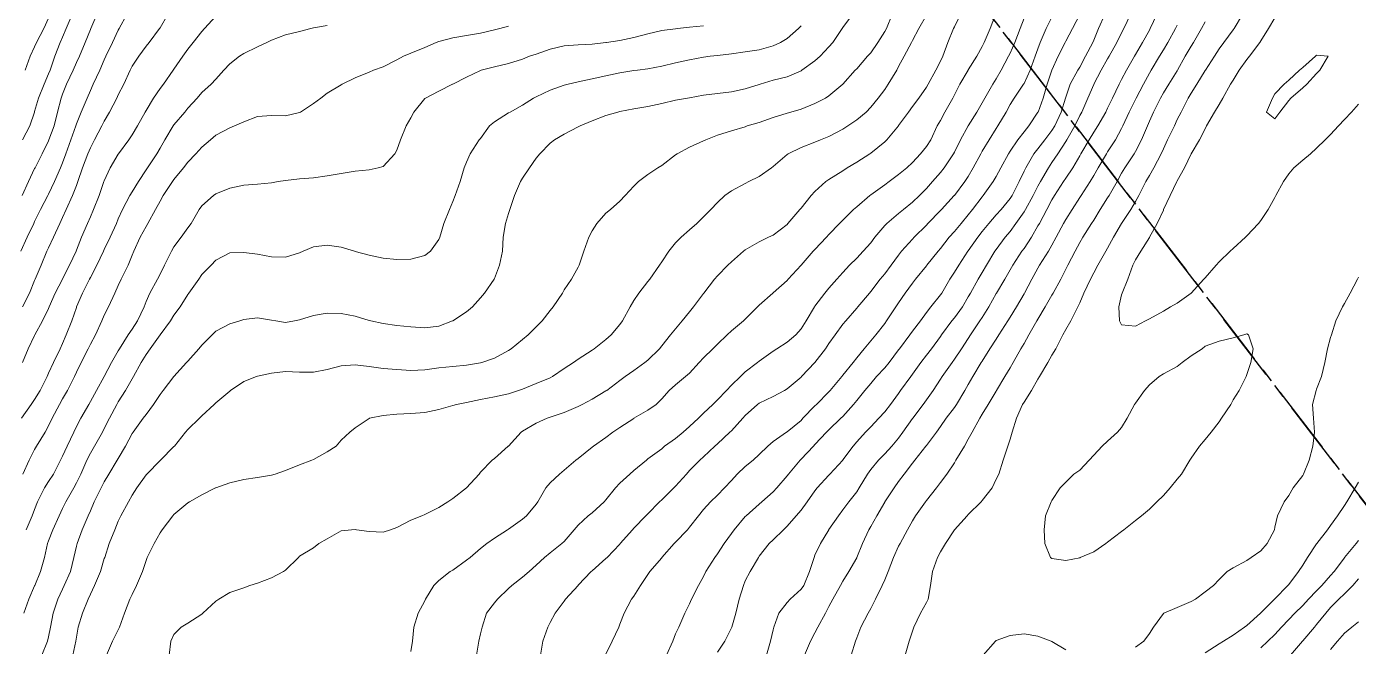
# Model space of a CAD drawing. Header units: centimetres. Extents: x 0 to 642158, y -847 to 649707.
# Drawn here: x 617182.96 to 617230.75, y 620260.06 to 620282.32 of the extents above; entities that cross this region are included whole.
import ezdxf

# ---------------------------------------------------------------- set-up
doc = ezdxf.new("R2010")
doc.units = ezdxf.units.CM
doc.header["$MEASUREMENT"] = 0
doc.linetypes.add('CENTERX2', pattern=[4, 2.5, -0.5, 0.5, -0.5])
doc.layers.add('SPW_parcellaire cadastral', color=7, linetype='CENTERX2', lineweight=25, true_color=0xff0542)
doc.layers.add('WAL_topographie 0.5', color=253, linetype='Continuous', lineweight=20)

msp = doc.modelspace()

# ---------------------------------------------------------------- linework, layer by layer
at = {"layer": 'SPW_parcellaire cadastral'}
for points in [[(617146.257, 620375.609), (617171.917, 620342.183), (617234.747, 620260.301), (617106.707, 620158.882), (617115.103, 620149.589), (617064.759, 620106.478), (617053.863, 620117.239), (616968.009, 620182.814), (616937.386, 620218.037), (616956.282, 620268.99), (616938.408, 620293.768), (616934.252, 620317.224), (616964.517, 620340.941), (617015.701, 620270.757), (617035.118, 620286.317), (617053.068, 620300.715), (617070.714, 620314.879), (617111.129, 620347.351), (617146.257, 620375.609)], [(617171.917, 620342.183), (617188.127, 620354.816), (617257.267, 620270.606), (617248.531, 620260.549), (617234.747, 620260.301), (617171.917, 620342.183)]]:
    msp.add_lwpolyline(points, dxfattribs=at)
at = {"layer": 'WAL_topographie 0.5'}
for points in [[(617186.552, 620282.75), (617186.284, 620282.25), (617186.25, 620282.189), (617186.044, 620281.75), (617185.806, 620281.25), (617185.75, 620281.121), (617185.589, 620280.75), (617185.355, 620280.25), (617185.25, 620280.022), (617185.129, 620279.75), (617184.925, 620279.25), (617184.75, 620278.822), (617184.725, 620278.75), (617184.548, 620278.25), (617184.367, 620277.75), (617184.25, 620277.428), (617184.18, 620277.25), (617183.968, 620276.75), (617183.75, 620276.296), (617183.725, 620276.25), (617183.46, 620275.75), (617183.25, 620275.322), (617183.216, 620275.25), (617182.986, 620274.75), (617182.756, 620274.25)], [(617185.476, 620282.75), (617185.267, 620282.25), (617185.25, 620282.21), (617185.06, 620281.75), (617184.854, 620281.25), (617184.75, 620281.027), (617184.631, 620280.75), (617184.394, 620280.25), (617184.25, 620279.895), (617184.196, 620279.75), (617184.068, 620279.25), (617183.945, 620278.75), (617183.763, 620278.25), (617183.75, 620278.218), (617183.515, 620277.75), (617183.266, 620277.25), (617183.25, 620277.217), (617183.032, 620276.75), (617182.802, 620276.25)], [(617189.75, 620282.691), (617189.342, 620282.25), (617189.25, 620282.142), (617188.939, 620281.75), (617188.75, 620281.512), (617188.563, 620281.25), (617188.25, 620280.793), (617188.222, 620280.75), (617187.868, 620280.25), (617187.75, 620280.094), (617187.511, 620279.75), (617187.25, 620279.305), (617187.219, 620279.25), (617186.942, 620278.75), (617186.75, 620278.427), (617186.635, 620278.25), (617186.259, 620277.75), (617186.25, 620277.737), (617185.964, 620277.25), (617185.75, 620276.784), (617185.738, 620276.75), (617185.56, 620276.25), (617185.359, 620275.75), (617185.25, 620275.488), (617185.147, 620275.25), (617184.936, 620274.75), (617184.75, 620274.286), (617184.735, 620274.25), (617184.505, 620273.75), (617184.25, 620273.257), (617184.246, 620273.25), (617183.989, 620272.75), (617183.773, 620272.25), (617183.75, 620272.197), (617183.537, 620271.75), (617183.262, 620271.25), (617183.25, 620271.226), (617183.023, 620270.75), (617182.809, 620270.25)], [(617184.6, 620282.75), (617184.382, 620282.25), (617184.25, 620281.94), (617184.168, 620281.75), (617183.978, 620281.25), (617183.804, 620280.75), (617183.75, 620280.618), (617183.593, 620280.25), (617183.388, 620279.75), (617183.25, 620279.268), (617183.244, 620279.25), (617183.077, 620278.75), (617182.812, 620278.25)], [(617188.032, 620282.75), (617187.75, 620282.279), (617187.731, 620282.25), (617187.356, 620281.75), (617187.25, 620281.61), (617186.983, 620281.25), (617186.75, 620280.902), (617186.675, 620280.75), (617186.447, 620280.25), (617186.25, 620279.863), (617186.197, 620279.75), (617185.94, 620279.25), (617185.75, 620278.92), (617185.664, 620278.75), (617185.399, 620278.25), (617185.25, 620277.966), (617185.159, 620277.75), (617184.97, 620277.25), (617184.802, 620276.75), (617184.75, 620276.613), (617184.611, 620276.25), (617184.384, 620275.75), (617184.25, 620275.464), (617184.153, 620275.25), (617183.921, 620274.75), (617183.75, 620274.378), (617183.693, 620274.25), (617183.487, 620273.75), (617183.272, 620273.25), (617183.25, 620273.198), (617183.061, 620272.75), (617182.817, 620272.25)], [(617183.75, 620282.62), (617183.577, 620282.25), (617183.319, 620281.75), (617183.25, 620281.59), (617183.095, 620281.25), (617182.907, 620280.75)], [(617212.599, 620282.75), (617212.25, 620282.287), (617212.224, 620282.25), (617211.893, 620281.75), (617211.75, 620281.589), (617211.436, 620281.25), (617211.25, 620281.083), (617210.779, 620280.75), (617210.75, 620280.73), (617210.25, 620280.516), (617209.75, 620280.388), (617209.281, 620280.25), (617209.25, 620280.24), (617208.75, 620280.081), (617208.25, 620279.972), (617207.75, 620279.916), (617207.25, 620279.852), (617206.75, 620279.764), (617206.672, 620279.75), (617206.25, 620279.67), (617205.75, 620279.551), (617205.25, 620279.45), (617204.75, 620279.362), (617204.25, 620279.267), (617204.174, 620279.25), (617203.75, 620279.125), (617203.25, 620278.93), (617202.822, 620278.75), (617202.75, 620278.714), (617202.25, 620278.459), (617201.908, 620278.25), (617201.75, 620278.129), (617201.371, 620277.75), (617201.25, 620277.595), (617201.002, 620277.25), (617200.75, 620276.871), (617200.681, 620276.75), (617200.468, 620276.25), (617200.295, 620275.75), (617200.25, 620275.61), (617200.149, 620275.25), (617200.067, 620274.75), (617200.041, 620274.25), (617199.935, 620273.75), (617199.75, 620273.275), (617199.738, 620273.25), (617199.396, 620272.75), (617199.25, 620272.58), (617198.962, 620272.25), (617198.75, 620272.074), (617198.25, 620271.753), (617198.245, 620271.75), (617197.75, 620271.563), (617197.25, 620271.505), (617196.75, 620271.54), (617196.25, 620271.588), (617195.75, 620271.653), (617195.318, 620271.75), (617195.25, 620271.767), (617194.75, 620271.913), (617194.25, 620272.01), (617193.75, 620272.025), (617193.25, 620271.944), (617192.75, 620271.783), (617192.568, 620271.75), (617192.25, 620271.696), (617191.9, 620271.75), (617191.75, 620271.775), (617191.25, 620271.859), (617190.75, 620271.794), (617190.608, 620271.75), (617190.25, 620271.643), (617189.75, 620271.378), (617189.624, 620271.25), (617189.25, 620270.878), (617189.138, 620270.75), (617188.75, 620270.304), (617188.701, 620270.25), (617188.25, 620269.753), (617188.248, 620269.75), (617187.856, 620269.25), (617187.75, 620269.106), (617187.517, 620268.75), (617187.25, 620268.39), (617187.148, 620268.25), (617186.783, 620267.75), (617186.75, 620267.702), (617186.511, 620267.25), (617186.25, 620266.812), (617186.215, 620266.75), (617185.914, 620266.25), (617185.75, 620265.972), (617185.634, 620265.75), (617185.39, 620265.25), (617185.25, 620264.924), (617185.176, 620264.75), (617184.958, 620264.25), (617184.77, 620263.75), (617184.75, 620263.661), (617184.661, 620263.25), (617184.532, 620262.75), (617184.312, 620262.25), (617184.25, 620262.117), (617184.082, 620261.75), (617183.912, 620261.25), (617183.819, 620260.75), (617183.75, 620260.404), (617183.715, 620260.25), (617183.506, 620259.75)], [(617214.014, 620282.75), (617213.81, 620282.25), (617213.75, 620282.137), (617213.507, 620281.75), (617213.25, 620281.379), (617213.136, 620281.25), (617212.75, 620280.806), (617212.697, 620280.75), (617212.252, 620280.25), (617212.25, 620280.248), (617211.75, 620279.835), (617211.622, 620279.75), (617211.25, 620279.558), (617210.75, 620279.358), (617210.382, 620279.25), (617210.25, 620279.211), (617209.75, 620279.059), (617209.25, 620278.878), (617208.818, 620278.75), (617208.75, 620278.719), (617208.25, 620278.575), (617207.75, 620278.413), (617207.338, 620278.25), (617207.25, 620278.21), (617206.75, 620277.992), (617206.309, 620277.75), (617206.25, 620277.707), (617205.75, 620277.327), (617205.616, 620277.25), (617205.25, 620277.002), (617204.915, 620276.75), (617204.75, 620276.588), (617204.443, 620276.25), (617204.25, 620276.052), (617203.912, 620275.75), (617203.75, 620275.618), (617203.423, 620275.25), (617203.25, 620274.982), (617203.13, 620274.75), (617202.956, 620274.25), (617202.788, 620273.75), (617202.75, 620273.674), (617202.517, 620273.25), (617202.25, 620272.86), (617202.189, 620272.75), (617201.856, 620272.25), (617201.75, 620272.118), (617201.455, 620271.75), (617201.25, 620271.53), (617200.955, 620271.25), (617200.75, 620271.082), (617200.343, 620270.75), (617200.25, 620270.69), (617199.75, 620270.411), (617199.294, 620270.25), (617199.25, 620270.238), (617198.75, 620270.159), (617198.25, 620270.113), (617197.75, 620270.068), (617197.25, 620269.994), (617196.75, 620269.973), (617196.25, 620270.007), (617195.75, 620270.045), (617195.25, 620270.112), (617194.75, 620270.177), (617194.25, 620270.134), (617193.75, 620270.008), (617193.25, 620269.907), (617192.75, 620269.908), (617192.25, 620269.926), (617191.75, 620269.872), (617191.25, 620269.765), (617191.208, 620269.75), (617190.75, 620269.567), (617190.28, 620269.25), (617190.25, 620269.228), (617189.75, 620268.803), (617189.691, 620268.75), (617189.25, 620268.342), (617189.165, 620268.25), (617188.75, 620267.848), (617188.667, 620267.75), (617188.264, 620267.25), (617188.25, 620267.234), (617187.763, 620266.75), (617187.75, 620266.74), (617187.277, 620266.25), (617187.25, 620266.219), (617186.914, 620265.75), (617186.75, 620265.492), (617186.614, 620265.25), (617186.348, 620264.75), (617186.25, 620264.552), (617186.125, 620264.25), (617185.927, 620263.75), (617185.763, 620263.25), (617185.75, 620263.212), (617185.609, 620262.75), (617185.396, 620262.25), (617185.25, 620261.94), (617185.168, 620261.75), (617184.963, 620261.25), (617184.809, 620260.75), (617184.75, 620260.39), (617184.73, 620260.25), (617184.621, 620259.75)], [(617215.25, 620282.733), (617214.98, 620282.25), (617214.75, 620281.815), (617214.716, 620281.75), (617214.454, 620281.25), (617214.25, 620280.879), (617214.181, 620280.75), (617213.879, 620280.25), (617213.75, 620280.063), (617213.518, 620279.75), (617213.25, 620279.424), (617213.08, 620279.25), (617212.75, 620278.968), (617212.424, 620278.75), (617212.25, 620278.639), (617211.75, 620278.373), (617211.452, 620278.25), (617211.25, 620278.162), (617210.75, 620277.972), (617210.292, 620277.75), (617210.25, 620277.724), (617209.75, 620277.298), (617209.692, 620277.25), (617209.25, 620276.931), (617208.881, 620276.75), (617208.75, 620276.68), (617208.25, 620276.416), (617208.017, 620276.25), (617207.75, 620275.996), (617207.507, 620275.75), (617207.25, 620275.486), (617207.006, 620275.25), (617206.75, 620275.015), (617206.45, 620274.75), (617206.25, 620274.547), (617206.006, 620274.25), (617205.75, 620273.869), (617205.676, 620273.75), (617205.322, 620273.25), (617205.25, 620273.162), (617204.93, 620272.75), (617204.75, 620272.476), (617204.622, 620272.25), (617204.344, 620271.75), (617204.25, 620271.624), (617203.938, 620271.25), (617203.75, 620271.079), (617203.329, 620270.75), (617203.25, 620270.695), (617202.75, 620270.376), (617202.579, 620270.25), (617202.25, 620270.044), (617201.83, 620269.75), (617201.75, 620269.706), (617201.25, 620269.496), (617200.75, 620269.301), (617200.606, 620269.25), (617200.25, 620269.129), (617199.75, 620269.017), (617199.25, 620268.928), (617198.75, 620268.823), (617198.382, 620268.75), (617198.25, 620268.712), (617197.75, 620268.566), (617197.25, 620268.457), (617196.75, 620268.428), (617196.25, 620268.404), (617195.75, 620268.352), (617195.264, 620268.25), (617195.25, 620268.243), (617194.75, 620267.908), (617194.561, 620267.75), (617194.25, 620267.465), (617194.065, 620267.25), (617193.75, 620267.045), (617193.25, 620266.769), (617193.2, 620266.75), (617192.75, 620266.575), (617192.25, 620266.373), (617191.877, 620266.25), (617191.75, 620266.21), (617191.25, 620266.128), (617190.75, 620266.055), (617190.25, 620265.933), (617189.75, 620265.753), (617189.743, 620265.75), (617189.25, 620265.505), (617188.805, 620265.25), (617188.75, 620265.215), (617188.25, 620264.797), (617188.21, 620264.75), (617187.826, 620264.25), (617187.75, 620264.139), (617187.534, 620263.75), (617187.293, 620263.25), (617187.25, 620263.148), (617187.114, 620262.75), (617186.909, 620262.25), (617186.75, 620261.926), (617186.667, 620261.75), (617186.474, 620261.25), (617186.295, 620260.75), (617186.25, 620260.649), (617186.041, 620260.25), (617185.834, 620259.75)], [(617216.467, 620282.75), (617216.25, 620282.305), (617216.223, 620282.25), (617216.022, 620281.75), (617215.834, 620281.25), (617215.75, 620281.078), (617215.587, 620280.75), (617215.309, 620280.25), (617215.25, 620280.147), (617214.974, 620279.75), (617214.75, 620279.445), (617214.599, 620279.25), (617214.25, 620278.76), (617214.242, 620278.75), (617213.829, 620278.25), (617213.75, 620278.176), (617213.25, 620277.775), (617213.212, 620277.75), (617212.75, 620277.454), (617212.408, 620277.25), (617212.25, 620277.142), (617211.75, 620276.826), (617211.642, 620276.75), (617211.25, 620276.401), (617211.117, 620276.25), (617210.75, 620275.803), (617210.7, 620275.75), (617210.281, 620275.25), (617210.25, 620275.214), (617209.75, 620274.831), (617209.585, 620274.75), (617209.25, 620274.591), (617208.75, 620274.305), (617208.688, 620274.25), (617208.25, 620273.868), (617208.127, 620273.75), (617207.75, 620273.366), (617207.647, 620273.25), (617207.26, 620272.75), (617207.25, 620272.737), (617206.892, 620272.25), (617206.75, 620272.074), (617206.488, 620271.75), (617206.25, 620271.469), (617206.068, 620271.25), (617205.75, 620270.855), (617205.667, 620270.75), (617205.25, 620270.336), (617205.14, 620270.25), (617204.75, 620269.968), (617204.435, 620269.75), (617204.25, 620269.607), (617203.775, 620269.25), (617203.75, 620269.234), (617203.25, 620268.943), (617202.895, 620268.75), (617202.75, 620268.671), (617202.25, 620268.462), (617201.75, 620268.289), (617201.644, 620268.25), (617201.25, 620268.072), (617200.75, 620267.784), (617200.707, 620267.75), (617200.25, 620267.253), (617200.246, 620267.25), (617199.75, 620266.802), (617199.668, 620266.75), (617199.25, 620266.318), (617199.195, 620266.25), (617198.75, 620265.759), (617198.741, 620265.75), (617198.25, 620265.376), (617198.07, 620265.25), (617197.75, 620265.047), (617197.25, 620264.801), (617197.138, 620264.75), (617196.75, 620264.588), (617196.25, 620264.328), (617196.014, 620264.25), (617195.75, 620264.16), (617195.25, 620264.181), (617194.8, 620264.25), (617194.75, 620264.257), (617194.625, 620264.25), (617194.25, 620264.208), (617193.75, 620263.917), (617193.447, 620263.75), (617193.25, 620263.602), (617192.75, 620263.299), (617192.712, 620263.25), (617192.25, 620262.802), (617192.174, 620262.75), (617191.75, 620262.521), (617191.25, 620262.325), (617190.97, 620262.25), (617190.75, 620262.165), (617190.25, 620261.996), (617189.855, 620261.75), (617189.75, 620261.689), (617189.286, 620261.25), (617189.25, 620261.219), (617188.75, 620260.893), (617188.509, 620260.75), (617188.25, 620260.481), (617188.137, 620260.25), (617188.08, 620259.75)], [(617217.724, 620282.75), (617217.53, 620282.25), (617217.323, 620281.75), (617217.25, 620281.606), (617217.056, 620281.25), (617216.75, 620280.76), (617216.744, 620280.75), (617216.447, 620280.25), (617216.25, 620279.871), (617216.19, 620279.75), (617215.913, 620279.25), (617215.75, 620278.949), (617215.636, 620278.75), (617215.404, 620278.25), (617215.25, 620278.013), (617215.036, 620277.75), (617214.75, 620277.44), (617214.541, 620277.25), (617214.25, 620277.004), (617213.912, 620276.75), (617213.75, 620276.636), (617213.25, 620276.273), (617213.221, 620276.25), (617212.75, 620275.848), (617212.632, 620275.75), (617212.25, 620275.37), (617212.133, 620275.25), (617211.75, 620274.849), (617211.66, 620274.75), (617211.25, 620274.318), (617211.19, 620274.25), (617210.75, 620273.752), (617210.748, 620273.75), (617210.287, 620273.25), (617210.25, 620273.205), (617209.75, 620272.755), (617209.743, 620272.75), (617209.25, 620272.318), (617209.184, 620272.25), (617208.75, 620271.816), (617208.682, 620271.75), (617208.25, 620271.392), (617208.103, 620271.25), (617207.75, 620270.912), (617207.586, 620270.75), (617207.25, 620270.423), (617207.088, 620270.25), (617206.75, 620269.877), (617206.607, 620269.75), (617206.25, 620269.452), (617206.022, 620269.25), (617205.75, 620268.954), (617205.547, 620268.75), (617205.25, 620268.542), (617204.754, 620268.25), (617204.75, 620268.248), (617204.25, 620267.92), (617203.997, 620267.75), (617203.75, 620267.562), (617203.303, 620267.25), (617203.25, 620267.211), (617202.75, 620266.81), (617202.67, 620266.75), (617202.25, 620266.39), (617202.085, 620266.25), (617201.75, 620265.932), (617201.597, 620265.75), (617201.306, 620265.25), (617201.25, 620265.171), (617200.9, 620264.75), (617200.75, 620264.628), (617200.25, 620264.271), (617200.213, 620264.25), (617199.75, 620263.949), (617199.47, 620263.75), (617199.25, 620263.579), (617198.877, 620263.25), (617198.75, 620263.152), (617198.25, 620262.799), (617198.165, 620262.75), (617197.75, 620262.422), (617197.578, 620262.25), (617197.273, 620261.75), (617197.25, 620261.699), (617197.016, 620261.25), (617196.858, 620260.75), (617196.804, 620260.25), (617196.75, 620259.875)], [(617218.75, 620282.619), (617218.609, 620282.25), (617218.42, 620281.75), (617218.25, 620281.358), (617218.199, 620281.25), (617217.933, 620280.75), (617217.75, 620280.444), (617217.634, 620280.25), (617217.347, 620279.75), (617217.25, 620279.578), (617217.051, 620279.25), (617216.75, 620278.757), (617216.746, 620278.75), (617216.471, 620278.25), (617216.25, 620277.809), (617216.221, 620277.75), (617215.884, 620277.25), (617215.75, 620277.082), (617215.471, 620276.75), (617215.25, 620276.503), (617214.997, 620276.25), (617214.75, 620276.014), (617214.424, 620275.75), (617214.25, 620275.608), (617213.822, 620275.25), (617213.75, 620275.176), (617213.393, 620274.75), (617213.25, 620274.555), (617212.983, 620274.25), (617212.75, 620274.004), (617212.488, 620273.75), (617212.25, 620273.489), (617212.039, 620273.25), (617211.75, 620272.926), (617211.598, 620272.75), (617211.25, 620272.277), (617211.232, 620272.25), (617210.934, 620271.75), (617210.75, 620271.465), (617210.56, 620271.25), (617210.25, 620270.98), (617209.882, 620270.75), (617209.75, 620270.658), (617209.25, 620270.302), (617209.185, 620270.25), (617208.75, 620269.92), (617208.579, 620269.75), (617208.25, 620269.437), (617208.078, 620269.25), (617207.75, 620268.911), (617207.588, 620268.75), (617207.25, 620268.432), (617207.07, 620268.25), (617206.75, 620267.955), (617206.515, 620267.75), (617206.25, 620267.531), (617205.852, 620267.25), (617205.75, 620267.159), (617205.25, 620266.791), (617205.2, 620266.75), (617204.75, 620266.372), (617204.604, 620266.25), (617204.25, 620265.922), (617204.09, 620265.75), (617203.75, 620265.323), (617203.684, 620265.25), (617203.25, 620264.858), (617203.113, 620264.75), (617202.75, 620264.419), (617202.609, 620264.25), (617202.25, 620263.824), (617202.163, 620263.75), (617201.75, 620263.424), (617201.548, 620263.25), (617201.25, 620262.976), (617200.998, 620262.75), (617200.75, 620262.546), (617200.367, 620262.25), (617200.25, 620262.139), (617199.854, 620261.75), (617199.75, 620261.623), (617199.46, 620261.25), (617199.302, 620260.75), (617199.25, 620260.513), (617199.19, 620260.25), (617199.107, 620259.75)], [(617219.75, 620282.661), (617219.544, 620282.25), (617219.334, 620281.75), (617219.25, 620281.519), (617219.151, 620281.25), (617218.97, 620280.75), (617218.75, 620280.273), (617218.736, 620280.25), (617218.394, 620279.75), (617218.25, 620279.514), (617218.104, 620279.25), (617217.813, 620278.75), (617217.75, 620278.656), (617217.498, 620278.25), (617217.25, 620277.839), (617217.197, 620277.75), (617216.924, 620277.25), (617216.75, 620276.939), (617216.632, 620276.75), (617216.25, 620276.252), (617216.248, 620276.25), (617215.788, 620275.75), (617215.75, 620275.71), (617215.303, 620275.25), (617215.25, 620275.19), (617214.807, 620274.75), (617214.75, 620274.688), (617214.356, 620274.25), (617214.25, 620274.115), (617213.988, 620273.75), (617213.75, 620273.444), (617213.59, 620273.25), (617213.25, 620272.808), (617213.2, 620272.75), (617212.787, 620272.25), (617212.75, 620272.207), (617212.354, 620271.75), (617212.25, 620271.626), (617211.97, 620271.25), (617211.75, 620270.935), (617211.625, 620270.75), (617211.25, 620270.254), (617211.246, 620270.25), (617210.767, 620269.75), (617210.75, 620269.732), (617210.25, 620269.309), (617210.155, 620269.25), (617209.75, 620269.036), (617209.25, 620268.795), (617209.191, 620268.75), (617208.75, 620268.349), (617208.66, 620268.25), (617208.25, 620267.799), (617208.198, 620267.75), (617207.75, 620267.332), (617207.66, 620267.25), (617207.25, 620266.867), (617207.113, 620266.75), (617206.75, 620266.379), (617206.641, 620266.25), (617206.25, 620265.812), (617206.181, 620265.75), (617205.75, 620265.326), (617205.675, 620265.25), (617205.25, 620264.821), (617205.182, 620264.75), (617204.75, 620264.306), (617204.699, 620264.25), (617204.262, 620263.75), (617204.25, 620263.736), (617203.787, 620263.25), (617203.75, 620263.214), (617203.25, 620262.779), (617203.222, 620262.75), (617202.75, 620262.253), (617202.747, 620262.25), (617202.296, 620261.75), (617202.25, 620261.688), (617201.922, 620261.25), (617201.75, 620260.922), (617201.659, 620260.75), (617201.484, 620260.25), (617201.402, 620259.75)], [(617220.748, 620282.75), (617220.494, 620282.25), (617220.25, 620281.794), (617220.228, 620281.75), (617219.981, 620281.25), (617219.75, 620280.758), (617219.747, 620280.75), (617219.586, 620280.25), (617219.437, 620279.75), (617219.256, 620279.25), (617219.25, 620279.24), (617218.923, 620278.75), (617218.75, 620278.538), (617218.528, 620278.25), (617218.25, 620277.844), (617218.19, 620277.75), (617217.917, 620277.25), (617217.75, 620276.94), (617217.64, 620276.75), (617217.289, 620276.25), (617217.25, 620276.204), (617216.897, 620275.75), (617216.75, 620275.56), (617216.495, 620275.25), (617216.25, 620274.959), (617216.061, 620274.75), (617215.75, 620274.35), (617215.668, 620274.25), (617215.268, 620273.75), (617215.25, 620273.726), (617214.86, 620273.25), (617214.75, 620273.107), (617214.486, 620272.75), (617214.25, 620272.403), (617214.148, 620272.25), (617213.816, 620271.75), (617213.75, 620271.659), (617213.427, 620271.25), (617213.25, 620271.029), (617213.019, 620270.75), (617212.75, 620270.421), (617212.616, 620270.25), (617212.25, 620269.796), (617212.213, 620269.75), (617211.791, 620269.25), (617211.75, 620269.206), (617211.308, 620268.75), (617211.25, 620268.694), (617210.819, 620268.25), (617210.75, 620268.175), (617210.25, 620267.761), (617210.231, 620267.75), (617209.75, 620267.422), (617209.559, 620267.25), (617209.25, 620266.95), (617209.027, 620266.75), (617208.75, 620266.519), (617208.461, 620266.25), (617208.25, 620266.019), (617208.007, 620265.75), (617207.75, 620265.488), (617207.5, 620265.25), (617207.25, 620264.98), (617207.072, 620264.75), (617206.75, 620264.336), (617206.675, 620264.25), (617206.25, 620263.807), (617206.196, 620263.75), (617205.76, 620263.25), (617205.75, 620263.238), (617205.324, 620262.75), (617205.25, 620262.642), (617204.988, 620262.25), (617204.75, 620261.859), (617204.671, 620261.75), (617204.403, 620261.25), (617204.25, 620260.857), (617204.207, 620260.75), (617203.974, 620260.25), (617203.75, 620259.784)], [(617221.648, 620282.75), (617221.425, 620282.25), (617221.25, 620281.83), (617221.215, 620281.75), (617220.961, 620281.25), (617220.75, 620280.866), (617220.679, 620280.75), (617220.407, 620280.25), (617220.25, 620279.779), (617220.241, 620279.75), (617220.088, 620279.25), (617219.853, 620278.75), (617219.75, 620278.587), (617219.496, 620278.25), (617219.25, 620277.93), (617219.107, 620277.75), (617218.809, 620277.25), (617218.75, 620277.12), (617218.579, 620276.75), (617218.32, 620276.25), (617218.25, 620276.144), (617217.927, 620275.75), (617217.75, 620275.552), (617217.484, 620275.25), (617217.25, 620274.957), (617217.091, 620274.75), (617216.75, 620274.27), (617216.735, 620274.25), (617216.405, 620273.75), (617216.25, 620273.496), (617216.092, 620273.25), (617215.795, 620272.75), (617215.75, 620272.685), (617215.408, 620272.25), (617215.25, 620272.045), (617215.032, 620271.75), (617214.75, 620271.378), (617214.653, 620271.25), (617214.281, 620270.75), (617214.25, 620270.706), (617213.91, 620270.25), (617213.75, 620270.06), (617213.461, 620269.75), (617213.25, 620269.501), (617213.043, 620269.25), (617212.75, 620268.888), (617212.637, 620268.75), (617212.25, 620268.317), (617212.182, 620268.25), (617211.75, 620267.841), (617211.659, 620267.75), (617211.25, 620267.312), (617211.193, 620267.25), (617210.75, 620266.788), (617210.712, 620266.75), (617210.302, 620266.25), (617210.25, 620266.179), (617209.877, 620265.75), (617209.75, 620265.615), (617209.338, 620265.25), (617209.25, 620265.173), (617208.779, 620264.75), (617208.75, 620264.723), (617208.346, 620264.25), (617208.25, 620264.118), (617207.985, 620263.75), (617207.75, 620263.387), (617207.656, 620263.25), (617207.337, 620262.75), (617207.25, 620262.575), (617207.064, 620262.25), (617206.824, 620261.75), (617206.75, 620261.591), (617206.579, 620261.25), (617206.359, 620260.75), (617206.25, 620260.509), (617206.144, 620260.25), (617205.92, 620259.75)], [(617222.572, 620282.75), (617222.333, 620282.25), (617222.25, 620282.088), (617222.085, 620281.75), (617221.803, 620281.25), (617221.75, 620281.163), (617221.518, 620280.75), (617221.254, 620280.25), (617221.25, 620280.24), (617221.036, 620279.75), (617220.822, 620279.25), (617220.75, 620279.119), (617220.573, 620278.75), (617220.283, 620278.25), (617220.25, 620278.195), (617219.96, 620277.75), (617219.75, 620277.433), (617219.628, 620277.25), (617219.34, 620276.75), (617219.25, 620276.591), (617219.076, 620276.25), (617218.8, 620275.75), (617218.75, 620275.665), (617218.46, 620275.25), (617218.25, 620274.964), (617218.069, 620274.75), (617217.75, 620274.313), (617217.707, 620274.25), (617217.406, 620273.75), (617217.25, 620273.488), (617217.102, 620273.25), (617216.828, 620272.75), (617216.75, 620272.611), (617216.537, 620272.25), (617216.25, 620271.86), (617216.162, 620271.75), (617215.788, 620271.25), (617215.75, 620271.194), (617215.429, 620270.75), (617215.25, 620270.514), (617215.046, 620270.25), (617214.75, 620269.839), (617214.684, 620269.75), (617214.323, 620269.25), (617214.25, 620269.147), (617213.959, 620268.75), (617213.75, 620268.481), (617213.54, 620268.25), (617213.25, 620267.949), (617213.063, 620267.75), (617212.75, 620267.406), (617212.616, 620267.25), (617212.25, 620266.757), (617212.244, 620266.75), (617211.787, 620266.25), (617211.75, 620266.213), (617211.327, 620265.75), (617211.25, 620265.646), (617210.973, 620265.25), (617210.75, 620264.954), (617210.578, 620264.75), (617210.25, 620264.374), (617210.12, 620264.25), (617209.75, 620263.886), (617209.611, 620263.75), (617209.25, 620263.298), (617209.217, 620263.25), (617208.922, 620262.75), (617208.75, 620262.412), (617208.679, 620262.25), (617208.534, 620261.75), (617208.411, 620261.25), (617208.262, 620260.75), (617208.25, 620260.721), (617208.019, 620260.25), (617207.75, 620259.848)], [(617223.511, 620282.75), (617223.28, 620282.25), (617223.25, 620282.195), (617223.005, 620281.75), (617222.75, 620281.316), (617222.712, 620281.25), (617222.425, 620280.75), (617222.25, 620280.412), (617222.163, 620280.25), (617221.92, 620279.75), (617221.75, 620279.388), (617221.684, 620279.25), (617221.393, 620278.75), (617221.25, 620278.526), (617221.085, 620278.25), (617220.794, 620277.75), (617220.75, 620277.674), (617220.5, 620277.25), (617220.25, 620276.873), (617220.168, 620276.75), (617219.84, 620276.25), (617219.75, 620276.098), (617219.566, 620275.75), (617219.3, 620275.25), (617219.25, 620275.158), (617219.021, 620274.75), (617218.75, 620274.348), (617218.677, 620274.25), (617218.343, 620273.75), (617218.25, 620273.585), (617218.056, 620273.25), (617217.762, 620272.75), (617217.75, 620272.729), (617217.488, 620272.25), (617217.25, 620271.873), (617217.169, 620271.75), (617216.832, 620271.25), (617216.75, 620271.119), (617216.505, 620270.75), (617216.25, 620270.37), (617216.168, 620270.25), (617215.812, 620269.75), (617215.75, 620269.654), (617215.489, 620269.25), (617215.25, 620268.909), (617215.137, 620268.75), (617214.756, 620268.25), (617214.75, 620268.242), (617214.407, 620267.75), (617214.25, 620267.539), (617214.003, 620267.25), (617213.75, 620266.975), (617213.533, 620266.75), (617213.25, 620266.409), (617213.135, 620266.25), (617212.831, 620265.75), (617212.75, 620265.616), (617212.468, 620265.25), (617212.25, 620264.958), (617212.091, 620264.75), (617211.75, 620264.256), (617211.746, 620264.25), (617211.449, 620263.75), (617211.25, 620263.33), (617211.215, 620263.25), (617211.052, 620262.75), (617210.844, 620262.25), (617210.75, 620262.112), (617210.363, 620261.75), (617210.25, 620261.633), (617209.955, 620261.25), (617209.774, 620260.75), (617209.75, 620260.653), (617209.657, 620260.25), (617209.511, 620259.75)], [(617225.25, 620282.49), (617225.12, 620282.25), (617224.828, 620281.75), (617224.75, 620281.62), (617224.536, 620281.25), (617224.262, 620280.75), (617224.25, 620280.732), (617223.942, 620280.25), (617223.75, 620279.933), (617223.645, 620279.75), (617223.4, 620279.25), (617223.25, 620278.917), (617223.177, 620278.75), (617222.97, 620278.25), (617222.75, 620277.837), (617222.699, 620277.75), (617222.365, 620277.25), (617222.25, 620277.05), (617222.087, 620276.75), (617221.805, 620276.25), (617221.75, 620276.165), (617221.484, 620275.75), (617221.25, 620275.37), (617221.173, 620275.25), (617220.859, 620274.75), (617220.75, 620274.568), (617220.582, 620274.25), (617220.319, 620273.75), (617220.25, 620273.612), (617220.065, 620273.25), (617219.793, 620272.75), (617219.75, 620272.677), (617219.508, 620272.25), (617219.25, 620271.812), (617219.214, 620271.75), (617218.92, 620271.25), (617218.75, 620270.942), (617218.641, 620270.75), (617218.359, 620270.25), (617218.25, 620270.069), (617218.061, 620269.75), (617217.766, 620269.25), (617217.75, 620269.223), (617217.46, 620268.75), (617217.25, 620268.399), (617217.161, 620268.25), (617216.888, 620267.75), (617216.75, 620267.496), (617216.61, 620267.25), (617216.308, 620266.75), (617216.25, 620266.653), (617215.976, 620266.25), (617215.75, 620265.944), (617215.61, 620265.75), (617215.25, 620265.302), (617215.211, 620265.25), (617214.855, 620264.75), (617214.75, 620264.572), (617214.567, 620264.25), (617214.3, 620263.75), (617214.25, 620263.66), (617214.061, 620263.25), (617213.873, 620262.75), (617213.75, 620262.447), (617213.662, 620262.25), (617213.419, 620261.75), (617213.25, 620261.422), (617213.158, 620261.25), (617212.896, 620260.75), (617212.75, 620260.369), (617212.706, 620260.25), (617212.549, 620259.75)], [(617226.586, 620282.75), (617226.288, 620282.25), (617226.25, 620282.196), (617225.918, 620281.75), (617225.75, 620281.52), (617225.581, 620281.25), (617225.259, 620280.75), (617225.25, 620280.736), (617224.951, 620280.25), (617224.75, 620279.931), (617224.644, 620279.75), (617224.391, 620279.25), (617224.25, 620278.977), (617224.144, 620278.75), (617223.9, 620278.25), (617223.75, 620277.932), (617223.668, 620277.75), (617223.409, 620277.25), (617223.25, 620276.968), (617223.124, 620276.75), (617222.865, 620276.25), (617222.75, 620276.038), (617222.581, 620275.75), (617222.25, 620275.252), (617222.249, 620275.25), (617221.957, 620274.75), (617221.75, 620274.365), (617221.685, 620274.25), (617221.403, 620273.75), (617221.25, 620273.473), (617221.13, 620273.25), (617220.9, 620272.75), (617220.75, 620272.396), (617220.683, 620272.25), (617220.429, 620271.75), (617220.25, 620271.441), (617220.145, 620271.25), (617219.89, 620270.75), (617219.75, 620270.515), (617219.606, 620270.25), (617219.304, 620269.75), (617219.25, 620269.657), (617219.016, 620269.25), (617218.75, 620268.836), (617218.699, 620268.75), (617218.477, 620268.25), (617218.321, 620267.75), (617218.25, 620267.5), (617218.175, 620267.25), (617218.002, 620266.75), (617217.846, 620266.25), (617217.75, 620266.071), (617217.609, 620265.75), (617217.25, 620265.301), (617217.208, 620265.25), (617216.75, 620264.795), (617216.704, 620264.75), (617216.254, 620264.25), (617216.25, 620264.246), (617215.936, 620263.75), (617215.75, 620263.451), (617215.65, 620263.25), (617215.472, 620262.75), (617215.399, 620262.25), (617215.311, 620261.75), (617215.25, 620261.642), (617215.041, 620261.25), (617214.797, 620260.75), (617214.75, 620260.602), (617214.633, 620260.25), (617214.482, 620259.75)], [(617227.75, 620282.635), (617227.522, 620282.25), (617227.25, 620281.805), (617227.217, 620281.75), (617226.84, 620281.25), (617226.75, 620281.132), (617226.473, 620280.75), (617226.25, 620280.391), (617226.162, 620280.25), (617225.884, 620279.75), (617225.75, 620279.522), (617225.588, 620279.25), (617225.303, 620278.75), (617225.25, 620278.651), (617225.043, 620278.25), (617224.753, 620277.75), (617224.75, 620277.744), (617224.505, 620277.25), (617224.25, 620276.783), (617224.232, 620276.75), (617223.995, 620276.25), (617223.76, 620275.75), (617223.75, 620275.729), (617223.533, 620275.25), (617223.252, 620274.75), (617223.25, 620274.746), (617222.938, 620274.25), (617222.75, 620273.944), (617222.657, 620273.75), (617222.47, 620273.25), (617222.269, 620272.75), (617222.25, 620272.687), (617222.147, 620272.25), (617222.18, 620271.75), (617222.25, 620271.608), (617222.75, 620271.562), (617223.107, 620271.75), (617223.25, 620271.825), (617223.75, 620272.102), (617224.008, 620272.25), (617224.25, 620272.381), (617224.75, 620272.747), (617224.753, 620272.75), (617225.206, 620273.25), (617225.25, 620273.301), (617225.644, 620273.75), (617225.75, 620273.866), (617226.141, 620274.25), (617226.25, 620274.354), (617226.691, 620274.75), (617226.75, 620274.808), (617227.166, 620275.25), (617227.25, 620275.353), (617227.505, 620275.75), (617227.75, 620276.182), (617227.787, 620276.25), (617228.056, 620276.75), (617228.25, 620277.036), (617228.435, 620277.25), (617228.75, 620277.52), (617229.035, 620277.75), (617229.25, 620277.949), (617229.556, 620278.25), (617229.75, 620278.446), (617230.034, 620278.75), (617230.25, 620278.978), (617230.502, 620279.25), (617230.75, 620279.536)], [(617193.75, 620282.362), (617193.25, 620282.27), (617193.156, 620282.25), (617192.75, 620282.146), (617192.25, 620282.026), (617191.75, 620281.83), (617191.587, 620281.75), (617191.25, 620281.587), (617190.75, 620281.346), (617190.605, 620281.25), (617190.25, 620280.984), (617190.039, 620280.75), (617189.75, 620280.432), (617189.58, 620280.25), (617189.25, 620279.948), (617189.079, 620279.75), (617188.75, 620279.387), (617188.638, 620279.25), (617188.25, 620278.792), (617188.222, 620278.75), (617187.925, 620278.25), (617187.75, 620277.956), (617187.629, 620277.75), (617187.301, 620277.25), (617187.25, 620277.172), (617186.974, 620276.75), (617186.75, 620276.386), (617186.669, 620276.25), (617186.4, 620275.75), (617186.25, 620275.411), (617186.186, 620275.25), (617185.963, 620274.75), (617185.75, 620274.316), (617185.719, 620274.25), (617185.485, 620273.75), (617185.25, 620273.304), (617185.221, 620273.25), (617184.962, 620272.75), (617184.757, 620272.25), (617184.75, 620272.23), (617184.587, 620271.75), (617184.379, 620271.25), (617184.25, 620270.942), (617184.162, 620270.75), (617183.921, 620270.25), (617183.75, 620269.876), (617183.694, 620269.75), (617183.444, 620269.25), (617183.25, 620268.923), (617183.128, 620268.75), (617182.775, 620268.25)], [(617200.25, 620282.337), (617199.937, 620282.25), (617199.75, 620282.202), (617199.25, 620282.087), (617198.75, 620281.997), (617198.25, 620281.917), (617197.75, 620281.788), (617197.652, 620281.75), (617197.25, 620281.572), (617196.75, 620281.364), (617196.488, 620281.25), (617196.25, 620281.129), (617195.75, 620280.874), (617195.412, 620280.75), (617195.25, 620280.676), (617194.75, 620280.479), (617194.281, 620280.25), (617194.25, 620280.231), (617193.75, 620279.926), (617193.524, 620279.75), (617193.25, 620279.551), (617192.79, 620279.25), (617192.75, 620279.23), (617192.25, 620279.113), (617191.75, 620279.129), (617191.25, 620279.095), (617190.75, 620278.897), (617190.421, 620278.75), (617190.25, 620278.68), (617189.75, 620278.416), (617189.554, 620278.25), (617189.25, 620277.991), (617189.028, 620277.75), (617188.75, 620277.454), (617188.597, 620277.25), (617188.25, 620276.821), (617188.198, 620276.75), (617187.86, 620276.25), (617187.75, 620276.053), (617187.585, 620275.75), (617187.311, 620275.25), (617187.25, 620275.144), (617187.04, 620274.75), (617186.813, 620274.25), (617186.75, 620274.105), (617186.604, 620273.75), (617186.356, 620273.25), (617186.25, 620273.015), (617186.129, 620272.75), (617185.902, 620272.25), (617185.75, 620271.951), (617185.666, 620271.75), (617185.429, 620271.25), (617185.25, 620270.908), (617185.173, 620270.75), (617184.922, 620270.25), (617184.75, 620269.907), (617184.677, 620269.75), (617184.431, 620269.25), (617184.25, 620268.949), (617184.138, 620268.75), (617183.875, 620268.25), (617183.75, 620267.982), (617183.623, 620267.75), (617183.321, 620267.25), (617183.25, 620267.132), (617183.055, 620266.75), (617182.826, 620266.25)], [(617210.75, 620282.344), (617210.658, 620282.25), (617210.25, 620281.891), (617210.011, 620281.75), (617209.75, 620281.631), (617209.25, 620281.487), (617208.75, 620281.407), (617208.25, 620281.341), (617207.75, 620281.285), (617207.483, 620281.25), (617207.25, 620281.218), (617206.75, 620281.125), (617206.25, 620281.011), (617205.75, 620280.892), (617205.25, 620280.795), (617204.879, 620280.75), (617204.75, 620280.735), (617204.25, 620280.663), (617203.75, 620280.55), (617203.25, 620280.439), (617202.75, 620280.336), (617202.39, 620280.25), (617202.25, 620280.213), (617201.75, 620280.033), (617201.25, 620279.801), (617201.153, 620279.75), (617200.75, 620279.496), (617200.309, 620279.25), (617200.25, 620279.215), (617199.75, 620278.903), (617199.574, 620278.75), (617199.25, 620278.303), (617199.205, 620278.25), (617198.88, 620277.75), (617198.75, 620277.455), (617198.665, 620277.25), (617198.516, 620276.75), (617198.344, 620276.25), (617198.25, 620276.04), (617198.134, 620275.75), (617197.938, 620275.25), (617197.785, 620274.75), (617197.75, 620274.673), (617197.452, 620274.25), (617197.25, 620274.1), (617196.75, 620273.97), (617196.25, 620273.953), (617195.75, 620274.002), (617195.25, 620274.105), (617194.75, 620274.244), (617194.73, 620274.25), (617194.25, 620274.392), (617193.75, 620274.471), (617193.25, 620274.41), (617192.885, 620274.25), (617192.75, 620274.192), (617192.25, 620274.038), (617191.75, 620274.054), (617191.25, 620274.14), (617190.75, 620274.202), (617190.25, 620274.197), (617189.75, 620273.934), (617189.58, 620273.75), (617189.25, 620273.413), (617189.136, 620273.25), (617188.786, 620272.75), (617188.75, 620272.7), (617188.471, 620272.25), (617188.25, 620271.957), (617188.12, 620271.75), (617187.75, 620271.25), (617187.75, 620271.25), (617187.4, 620270.75), (617187.25, 620270.542), (617187.073, 620270.25), (617186.794, 620269.75), (617186.75, 620269.673), (617186.514, 620269.25), (617186.25, 620268.84), (617186.198, 620268.75), (617185.931, 620268.25), (617185.75, 620267.882), (617185.683, 620267.75), (617185.399, 620267.25), (617185.25, 620266.993), (617185.124, 620266.75), (617184.906, 620266.25), (617184.75, 620265.933), (617184.655, 620265.75), (617184.368, 620265.25), (617184.25, 620265.014), (617184.124, 620264.75), (617183.899, 620264.25), (617183.75, 620263.845), (617183.716, 620263.75), (617183.604, 620263.25), (617183.464, 620262.75), (617183.259, 620262.25), (617183.25, 620262.229), (617183.042, 620261.75), (617182.867, 620261.25)], [(617207.25, 620282.351), (617206.75, 620282.293), (617206.321, 620282.25), (617206.25, 620282.241), (617205.75, 620282.173), (617205.25, 620282.058), (617204.75, 620281.925), (617204.25, 620281.823), (617203.774, 620281.75), (617203.75, 620281.746), (617203.25, 620281.685), (617202.75, 620281.666), (617202.25, 620281.629), (617201.75, 620281.504), (617201.25, 620281.331), (617201.005, 620281.25), (617200.75, 620281.152), (617200.25, 620280.995), (617199.75, 620280.874), (617199.276, 620280.75), (617199.25, 620280.741), (617198.75, 620280.506), (617198.25, 620280.252), (617198.245, 620280.25), (617197.75, 620280), (617197.276, 620279.75), (617197.25, 620279.73), (617196.851, 620279.25), (617196.75, 620279.044), (617196.581, 620278.75), (617196.374, 620278.25), (617196.25, 620277.886), (617196.174, 620277.75), (617195.75, 620277.299), (617195.577, 620277.25), (617195.25, 620277.168), (617194.75, 620277.124), (617194.25, 620277.047), (617193.75, 620276.956), (617193.25, 620276.885), (617192.75, 620276.848), (617192.25, 620276.795), (617191.991, 620276.75), (617191.75, 620276.703), (617191.25, 620276.659), (617190.75, 620276.62), (617190.25, 620276.51), (617189.75, 620276.31), (617189.665, 620276.25), (617189.25, 620275.881), (617189.154, 620275.75), (617188.866, 620275.25), (617188.75, 620275.092), (617188.508, 620274.75), (617188.25, 620274.403), (617188.157, 620274.25), (617187.907, 620273.75), (617187.75, 620273.425), (617187.662, 620273.25), (617187.382, 620272.75), (617187.25, 620272.44), (617187.178, 620272.25), (617186.946, 620271.75), (617186.75, 620271.454), (617186.605, 620271.25), (617186.29, 620270.75), (617186.25, 620270.677), (617186.013, 620270.25), (617185.75, 620269.753), (617185.749, 620269.75), (617185.47, 620269.25), (617185.25, 620268.85), (617185.192, 620268.75), (617184.902, 620268.25), (617184.75, 620267.957), (617184.651, 620267.75), (617184.412, 620267.25), (617184.25, 620266.887), (617184.18, 620266.75), (617183.924, 620266.25), (617183.75, 620265.98), (617183.607, 620265.75), (617183.357, 620265.25), (617183.25, 620264.973), (617183.16, 620264.75), (617182.945, 620264.25)], [(617224.25, 620282.373), (617224.19, 620282.25), (617223.909, 620281.75), (617223.75, 620281.478), (617223.612, 620281.25), (617223.31, 620280.75), (617223.25, 620280.648), (617223.041, 620280.25), (617222.779, 620279.75), (617222.75, 620279.694), (617222.526, 620279.25), (617222.295, 620278.75), (617222.25, 620278.658), (617222.028, 620278.25), (617221.75, 620277.817), (617221.709, 620277.75), (617221.41, 620277.25), (617221.25, 620276.966), (617221.125, 620276.75), (617220.798, 620276.25), (617220.75, 620276.178), (617220.472, 620275.75), (617220.25, 620275.393), (617220.169, 620275.25), (617219.902, 620274.75), (617219.75, 620274.466), (617219.626, 620274.25), (617219.311, 620273.75), (617219.25, 620273.645), (617219.031, 620273.25), (617218.767, 620272.75), (617218.75, 620272.719), (617218.477, 620272.25), (617218.25, 620271.882), (617218.17, 620271.75), (617217.852, 620271.25), (617217.75, 620271.094), (617217.529, 620270.75), (617217.25, 620270.306), (617217.215, 620270.25), (617216.916, 620269.75), (617216.75, 620269.459), (617216.627, 620269.25), (617216.323, 620268.75), (617216.25, 620268.643), (617215.954, 620268.25), (617215.75, 620267.951), (617215.609, 620267.75), (617215.25, 620267.277), (617215.229, 620267.25), (617214.834, 620266.75), (617214.75, 620266.639), (617214.446, 620266.25), (617214.25, 620265.978), (617214.087, 620265.75), (617213.757, 620265.25), (617213.75, 620265.239), (617213.47, 620264.75), (617213.25, 620264.363), (617213.181, 620264.25), (617212.952, 620263.75), (617212.752, 620263.25), (617212.75, 620263.246), (617212.467, 620262.75), (617212.25, 620262.407), (617212.16, 620262.25), (617211.887, 620261.75), (617211.75, 620261.489), (617211.625, 620261.25), (617211.357, 620260.75), (617211.25, 620260.543), (617211.094, 620260.25), (617210.869, 620259.75)], [(617227.75, 620279.01), (617227.926, 620279.25), (617228.25, 620279.661), (617228.329, 620279.75), (617228.75, 620280.113), (617228.901, 620280.25), (617229.25, 620280.633), (617229.365, 620280.75), (617229.667, 620281.25), (617229.25, 620281.288), (617229.208, 620281.25), (617228.75, 620280.847), (617228.64, 620280.75), (617228.25, 620280.396), (617228.086, 620280.25), (617227.75, 620279.902), (617227.664, 620279.75), (617227.452, 620279.25), (617227.75, 620279.01)], [(617230.75, 620273.322), (617230.712, 620273.25), (617230.457, 620272.75), (617230.25, 620272.372), (617230.176, 620272.25), (617229.94, 620271.75), (617229.777, 620271.25), (617229.75, 620271.156), (617229.637, 620270.75), (617229.547, 620270.25), (617229.427, 620269.75), (617229.25, 620269.299), (617229.228, 620269.25), (617229.103, 620268.75), (617229.139, 620268.25), (617229.173, 620267.75), (617229.11, 620267.25), (617228.986, 620266.75), (617228.777, 620266.25), (617228.75, 620266.199), (617228.409, 620265.75), (617228.25, 620265.481), (617228.081, 620265.25), (617227.842, 620264.75), (617227.75, 620264.341), (617227.732, 620264.25), (617227.478, 620263.75), (617227.25, 620263.489), (617226.903, 620263.25), (617226.75, 620263.149), (617226.25, 620262.879), (617226.037, 620262.75), (617225.75, 620262.458), (617225.55, 620262.25), (617225.25, 620262.024), (617224.899, 620261.75), (617224.75, 620261.667), (617224.25, 620261.458), (617223.763, 620261.25), (617223.75, 620261.243), (617223.391, 620260.75), (617223.25, 620260.522), (617223.051, 620260.25), (617222.75, 620260.032)], [(617220.764, 620263.25), (617220.75, 620263.245), (617220.25, 620263.149), (617219.75, 620263.213), (617219.701, 620263.25), (617219.491, 620263.75), (617219.469, 620264.25), (617219.521, 620264.75), (617219.727, 620265.25), (617219.75, 620265.298), (617220.051, 620265.75), (617220.25, 620265.962), (617220.534, 620266.25), (617220.75, 620266.388), (617221.089, 620266.75), (617221.25, 620266.925), (617221.548, 620267.25), (617221.75, 620267.43), (617222.103, 620267.75), (617222.25, 620267.923), (617222.455, 620268.25), (617222.717, 620268.75), (617222.75, 620268.8), (617223.068, 620269.25), (617223.25, 620269.454), (617223.602, 620269.75), (617223.75, 620269.847), (617224.25, 620270.117), (617224.426, 620270.25), (617224.75, 620270.499), (617225.144, 620270.75), (617225.25, 620270.836), (617225.75, 620271.023), (617226.25, 620271.146), (617226.639, 620271.25), (617226.75, 620271.288), (617226.803, 620271.25), (617226.976, 620270.75), (617226.888, 620270.25), (617226.75, 620269.819), (617226.726, 620269.75), (617226.471, 620269.25), (617226.25, 620268.909), (617226.172, 620268.75), (617225.84, 620268.25), (617225.75, 620268.123), (617225.47, 620267.75), (617225.25, 620267.495), (617225.045, 620267.25), (617224.75, 620266.825), (617224.702, 620266.75), (617224.395, 620266.25), (617224.25, 620266.068), (617223.994, 620265.75), (617223.75, 620265.481), (617223.519, 620265.25), (617223.25, 620264.986), (617222.967, 620264.75), (617222.75, 620264.577), (617222.331, 620264.25), (617222.25, 620264.188), (617221.75, 620263.801), (617221.683, 620263.75), (617221.25, 620263.452), (617220.764, 620263.25)], [(617230.75, 620265.954), (617230.629, 620265.75), (617230.338, 620265.25), (617230.25, 620265.121), (617230.002, 620264.75), (617229.75, 620264.397), (617229.637, 620264.25), (617229.254, 620263.75), (617229.25, 620263.745), (617228.926, 620263.25), (617228.75, 620262.975), (617228.601, 620262.75), (617228.25, 620262.287), (617228.22, 620262.25), (617227.75, 620261.765), (617227.736, 620261.75), (617227.25, 620261.262), (617227.238, 620261.25), (617226.75, 620260.814), (617226.666, 620260.75), (617226.25, 620260.458), (617225.903, 620260.25), (617225.75, 620260.15), (617225.25, 620259.828)], [(617230.75, 620263.864), (617230.663, 620263.75), (617230.254, 620263.25), (617230.25, 620263.245), (617229.874, 620262.75), (617229.75, 620262.61), (617229.437, 620262.25), (617229.25, 620262.059), (617228.959, 620261.75), (617228.75, 620261.526), (617228.47, 620261.25), (617228.25, 620261.023), (617227.983, 620260.75), (617227.75, 620260.492), (617227.5, 620260.25), (617227.25, 620260.012)], [(617230.75, 620262.484), (617230.546, 620262.25), (617230.25, 620261.942), (617230.047, 620261.75), (617229.75, 620261.453), (617229.574, 620261.25), (617229.25, 620260.844), (617229.167, 620260.75), (617228.75, 620260.259), (617228.742, 620260.25), (617228.316, 620259.75)], [(617230.75, 620260.936), (617230.518, 620260.75), (617230.25, 620260.532), (617230.001, 620260.25), (617229.75, 620259.952)], [(617220.25, 620259.934), (617219.75, 620260.231), (617219.728, 620260.25), (617219.25, 620260.425), (617218.75, 620260.509), (617218.25, 620260.451), (617217.75, 620260.266), (617217.728, 620260.25), (617217.287, 620259.75)]]:
    msp.add_lwpolyline(points, dxfattribs=at)

doc.saveas('drawing.dxf')
